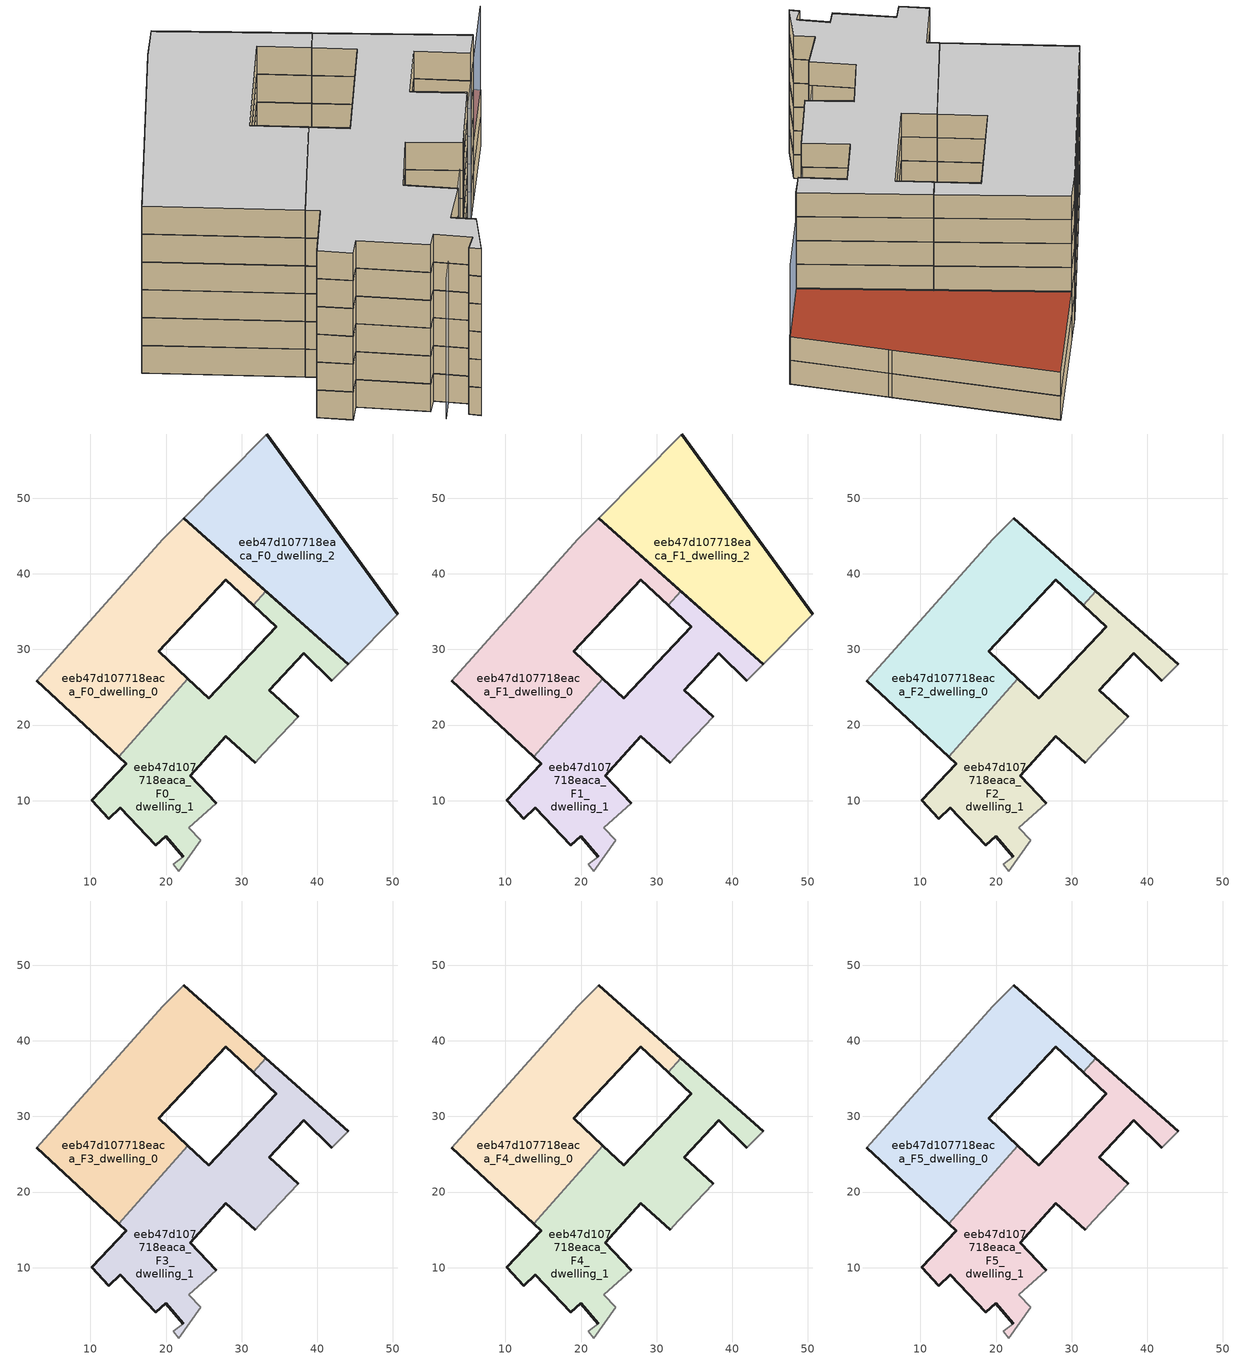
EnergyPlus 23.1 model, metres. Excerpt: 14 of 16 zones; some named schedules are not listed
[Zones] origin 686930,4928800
eeb47d107718eaca_F0_dwelling_0
 floor ground (EU_floor_Construction): 22.9,26.12 19.03,29.77 27.93,39.22 31.54,35.82 33.21,37.69 22.34,47.37 19.55,44.54 2.92,25.86 13.72,15.8 z0
 wall outside (EU_wall_Construction): 22.34,47.37 33.21,37.69 / 31.54,35.82 27.93,39.22 19.03,29.77 22.9,26.12 / 13.72,15.8 2.92,25.86 z0:3
 wall adiabatic (EU_wall_Construction): 2.92,25.86 19.55,44.54 22.34,47.37 z0:3
 wall to eeb47d107718eaca_F0_dwelling_1 (EU_wall_Construction): 33.21,37.69 31.54,35.82 / 22.9,26.12 13.72,15.8 z0:3
eeb47d107718eaca_F0_dwelling_1
 floor ground (EU_floor_Construction): 31.78,15.01 32.88,16.23 37.46,21.12 33.64,24.63 38.21,29.46 41.92,25.83 44.07,28.02 33.21,37.69 31.54,35.82 34.55,32.99 25.65,23.52 22.9,26.12 13.72,15.8 14.72,14.88 10.18,10.03 12.45,7.63 13.96,9.07 18.66,4.11 19.94,5.29 22.31,2.61 20.98,1.57 21.7,0.7 24.58,4.78 22.98,6.44 26.63,9.63 23.2,13.29 27.9,18.51 z0
 wall outside (EU_wall_Construction): 22.9,26.12 25.65,23.52 34.55,32.99 31.54,35.82 / 33.21,37.69 44.07,28.02 / 41.92,25.83 38.21,29.46 33.64,24.63 37.46,21.12 / 31.78,15.01 27.9,18.51 23.2,13.29 26.63,9.63 / 22.31,2.61 19.94,5.29 18.66,4.11 13.96,9.07 12.45,7.63 10.18,10.03 14.72,14.88 13.72,15.8 z0:3
 wall adiabatic (EU_wall_Construction): 44.07,28.02 41.92,25.83 / 37.46,21.12 32.88,16.23 31.78,15.01 / 26.63,9.63 22.98,6.44 24.58,4.78 21.7,0.7 20.98,1.57 22.31,2.61 z0:3
eeb47d107718eaca_F0_dwelling_2
 floor ground (EU_floor_Construction): 44.07,28.02 50.63,34.66 44.3,43.39 44.12,43.63 33.33,58.49 22.34,47.37 z0
 wall outside (EU_wall_Construction): 44.07,28.02 22.34,47.37 / 33.33,58.49 44.12,43.63 44.3,43.39 50.63,34.66 z0:3
 wall adiabatic (EU_wall_Construction): 50.63,34.66 44.07,28.02 / 22.34,47.37 33.33,58.49 z0:3
eeb47d107718eaca_F1_dwelling_0
 floor to eeb47d107718eaca_F0_dwelling_0 (EU_floor_Construction): 22.9,26.12 19.03,29.77 27.93,39.22 31.54,35.82 33.21,37.69 22.34,47.37 19.55,44.54 2.92,25.86 13.72,15.8 z3
 wall outside (EU_wall_Construction): 22.34,47.37 33.21,37.69 / 31.54,35.82 27.93,39.22 19.03,29.77 22.9,26.12 / 13.72,15.8 2.92,25.86 z3:6
 wall adiabatic (EU_wall_Construction): 2.92,25.86 19.55,44.54 22.34,47.37 z3:6
 wall to eeb47d107718eaca_F1_dwelling_1 (EU_wall_Construction): 33.21,37.69 31.54,35.82 / 22.9,26.12 13.72,15.8 z3:6
eeb47d107718eaca_F1_dwelling_1
 floor to eeb47d107718eaca_F0_dwelling_1 (EU_floor_Construction): 31.78,15.01 32.88,16.23 37.46,21.12 33.64,24.63 38.21,29.46 41.92,25.83 44.07,28.02 33.21,37.69 31.54,35.82 34.55,32.99 25.65,23.52 22.9,26.12 13.72,15.8 14.72,14.88 10.18,10.03 12.45,7.63 13.96,9.07 18.66,4.11 19.94,5.29 22.31,2.61 20.98,1.57 21.7,0.7 24.58,4.78 22.98,6.44 26.63,9.63 23.2,13.29 27.9,18.51 z3
 wall outside (EU_wall_Construction): 22.9,26.12 25.65,23.52 34.55,32.99 31.54,35.82 / 33.21,37.69 44.07,28.02 / 41.92,25.83 38.21,29.46 33.64,24.63 37.46,21.12 / 31.78,15.01 27.9,18.51 23.2,13.29 26.63,9.63 / 22.31,2.61 19.94,5.29 18.66,4.11 13.96,9.07 12.45,7.63 10.18,10.03 14.72,14.88 13.72,15.8 z3:6
 wall adiabatic (EU_wall_Construction): 44.07,28.02 41.92,25.83 / 37.46,21.12 32.88,16.23 31.78,15.01 / 26.63,9.63 22.98,6.44 24.58,4.78 21.7,0.7 20.98,1.57 22.31,2.61 z3:6
eeb47d107718eaca_F1_dwelling_2
 floor to eeb47d107718eaca_F0_dwelling_2 (EU_floor_Construction): 44.07,28.02 50.63,34.66 44.3,43.39 44.12,43.63 33.33,58.49 22.34,47.37 z3
 wall outside (EU_wall_Construction): 44.07,28.02 22.34,47.37 / 33.33,58.49 44.12,43.63 44.3,43.39 50.63,34.66 z3:6
 wall adiabatic (EU_wall_Construction): 50.63,34.66 44.07,28.02 / 22.34,47.37 33.33,58.49 z3:6
 roof outside (EU_roof_Construction): 44.12,43.63 44.3,43.39 50.63,34.66 44.07,28.02 22.34,47.37 33.33,58.49 z6
eeb47d107718eaca_F2_dwelling_0
 floor to eeb47d107718eaca_F1_dwelling_0 (EU_floor_Construction): 22.9,26.12 19.03,29.77 27.93,39.22 31.54,35.82 33.21,37.69 22.34,47.37 19.55,44.54 2.92,25.86 13.72,15.8 z6
 wall outside (EU_wall_Construction): 22.34,47.37 33.21,37.69 / 31.54,35.82 27.93,39.22 19.03,29.77 22.9,26.12 / 13.72,15.8 2.92,25.86 z6:9
 wall adiabatic (EU_wall_Construction): 2.92,25.86 19.55,44.54 22.34,47.37 z6:9
 wall to eeb47d107718eaca_F2_dwelling_1 (EU_wall_Construction): 33.21,37.69 31.54,35.82 / 22.9,26.12 13.72,15.8 z6:9
eeb47d107718eaca_F2_dwelling_1
 floor to eeb47d107718eaca_F1_dwelling_1 (EU_floor_Construction): 31.78,15.01 32.88,16.23 37.46,21.12 33.64,24.63 38.21,29.46 41.92,25.83 44.07,28.02 33.21,37.69 31.54,35.82 34.55,32.99 25.65,23.52 22.9,26.12 13.72,15.8 14.72,14.88 10.18,10.03 12.45,7.63 13.96,9.07 18.66,4.11 19.94,5.29 22.31,2.61 20.98,1.57 21.7,0.7 24.58,4.78 22.98,6.44 26.63,9.63 23.2,13.29 27.9,18.51 z6
 wall outside (EU_wall_Construction): 22.9,26.12 25.65,23.52 34.55,32.99 31.54,35.82 / 33.21,37.69 44.07,28.02 / 41.92,25.83 38.21,29.46 33.64,24.63 37.46,21.12 / 31.78,15.01 27.9,18.51 23.2,13.29 26.63,9.63 / 22.31,2.61 19.94,5.29 18.66,4.11 13.96,9.07 12.45,7.63 10.18,10.03 14.72,14.88 13.72,15.8 z6:9
 wall adiabatic (EU_wall_Construction): 44.07,28.02 41.92,25.83 / 37.46,21.12 32.88,16.23 31.78,15.01 / 26.63,9.63 22.98,6.44 24.58,4.78 21.7,0.7 20.98,1.57 22.31,2.61 z6:9
eeb47d107718eaca_F3_dwelling_0
 floor to eeb47d107718eaca_F2_dwelling_0 (EU_floor_Construction): 22.9,26.12 19.03,29.77 27.93,39.22 31.54,35.82 33.21,37.69 22.34,47.37 19.55,44.54 2.92,25.86 13.72,15.8 z9
 wall outside (EU_wall_Construction): 22.34,47.37 33.21,37.69 / 31.54,35.82 27.93,39.22 19.03,29.77 22.9,26.12 / 13.72,15.8 2.92,25.86 z9:12
 wall adiabatic (EU_wall_Construction): 2.92,25.86 19.55,44.54 22.34,47.37 z9:12
 wall to eeb47d107718eaca_F3_dwelling_1 (EU_wall_Construction): 33.21,37.69 31.54,35.82 / 22.9,26.12 13.72,15.8 z9:12
eeb47d107718eaca_F3_dwelling_1
 floor to eeb47d107718eaca_F2_dwelling_1 (EU_floor_Construction): 31.78,15.01 32.88,16.23 37.46,21.12 33.64,24.63 38.21,29.46 41.92,25.83 44.07,28.02 33.21,37.69 31.54,35.82 34.55,32.99 25.65,23.52 22.9,26.12 13.72,15.8 14.72,14.88 10.18,10.03 12.45,7.63 13.96,9.07 18.66,4.11 19.94,5.29 22.31,2.61 20.98,1.57 21.7,0.7 24.58,4.78 22.98,6.44 26.63,9.63 23.2,13.29 27.9,18.51 z9
 wall outside (EU_wall_Construction): 22.9,26.12 25.65,23.52 34.55,32.99 31.54,35.82 / 33.21,37.69 44.07,28.02 / 41.92,25.83 38.21,29.46 33.64,24.63 37.46,21.12 / 31.78,15.01 27.9,18.51 23.2,13.29 26.63,9.63 / 22.31,2.61 19.94,5.29 18.66,4.11 13.96,9.07 12.45,7.63 10.18,10.03 14.72,14.88 13.72,15.8 z9:12
 wall adiabatic (EU_wall_Construction): 44.07,28.02 41.92,25.83 / 37.46,21.12 32.88,16.23 31.78,15.01 / 26.63,9.63 22.98,6.44 24.58,4.78 21.7,0.7 20.98,1.57 22.31,2.61 z9:12
eeb47d107718eaca_F4_dwelling_0
 floor to eeb47d107718eaca_F3_dwelling_0 (EU_floor_Construction): 22.9,26.12 19.03,29.77 27.93,39.22 31.54,35.82 33.21,37.69 22.34,47.37 19.55,44.54 2.92,25.86 13.72,15.8 z12
 wall outside (EU_wall_Construction): 22.34,47.37 33.21,37.69 / 31.54,35.82 27.93,39.22 19.03,29.77 22.9,26.12 / 13.72,15.8 2.92,25.86 z12:15
 wall adiabatic (EU_wall_Construction): 2.92,25.86 19.55,44.54 22.34,47.37 z12:15
 wall to eeb47d107718eaca_F4_dwelling_1 (EU_wall_Construction): 33.21,37.69 31.54,35.82 / 22.9,26.12 13.72,15.8 z12:15
eeb47d107718eaca_F4_dwelling_1
 floor to eeb47d107718eaca_F3_dwelling_1 (EU_floor_Construction): 31.78,15.01 32.88,16.23 37.46,21.12 33.64,24.63 38.21,29.46 41.92,25.83 44.07,28.02 33.21,37.69 31.54,35.82 34.55,32.99 25.65,23.52 22.9,26.12 13.72,15.8 14.72,14.88 10.18,10.03 12.45,7.63 13.96,9.07 18.66,4.11 19.94,5.29 22.31,2.61 20.98,1.57 21.7,0.7 24.58,4.78 22.98,6.44 26.63,9.63 23.2,13.29 27.9,18.51 z12
 wall outside (EU_wall_Construction): 22.9,26.12 25.65,23.52 34.55,32.99 31.54,35.82 / 33.21,37.69 44.07,28.02 / 41.92,25.83 38.21,29.46 33.64,24.63 37.46,21.12 / 31.78,15.01 27.9,18.51 23.2,13.29 26.63,9.63 / 22.31,2.61 19.94,5.29 18.66,4.11 13.96,9.07 12.45,7.63 10.18,10.03 14.72,14.88 13.72,15.8 z12:15
 wall adiabatic (EU_wall_Construction): 44.07,28.02 41.92,25.83 / 37.46,21.12 32.88,16.23 31.78,15.01 / 26.63,9.63 22.98,6.44 24.58,4.78 21.7,0.7 20.98,1.57 22.31,2.61 z12:15
eeb47d107718eaca_F5_dwelling_0
 floor to eeb47d107718eaca_F4_dwelling_0 (EU_floor_Construction): 22.9,26.12 19.03,29.77 27.93,39.22 31.54,35.82 33.21,37.69 22.34,47.37 19.55,44.54 2.92,25.86 13.72,15.8 z15
 wall outside (EU_wall_Construction): 22.34,47.37 33.21,37.69 / 31.54,35.82 27.93,39.22 19.03,29.77 22.9,26.12 / 13.72,15.8 2.92,25.86 z15:18
 wall adiabatic (EU_wall_Construction): 2.92,25.86 19.55,44.54 22.34,47.37 z15:18
 wall to eeb47d107718eaca_F5_dwelling_1 (EU_wall_Construction): 33.21,37.69 31.54,35.82 / 22.9,26.12 13.72,15.8 z15:18
 ceiling to eeb47d107718eaca_F6_dwelling_0 (EU_floor_Construction): 33.21,37.69 31.54,35.82 27.93,39.22 19.03,29.77 22.9,26.12 13.72,15.8 2.92,25.86 19.55,44.54 22.34,47.37 z18
eeb47d107718eaca_F5_dwelling_1
 floor to eeb47d107718eaca_F4_dwelling_1 (EU_floor_Construction): 31.78,15.01 32.88,16.23 37.46,21.12 33.64,24.63 38.21,29.46 41.92,25.83 44.07,28.02 33.21,37.69 31.54,35.82 34.55,32.99 25.65,23.52 22.9,26.12 13.72,15.8 14.72,14.88 10.18,10.03 12.45,7.63 13.96,9.07 18.66,4.11 19.94,5.29 22.31,2.61 20.98,1.57 21.7,0.7 24.58,4.78 22.98,6.44 26.63,9.63 23.2,13.29 27.9,18.51 z15
 wall outside (EU_wall_Construction): 22.9,26.12 25.65,23.52 34.55,32.99 31.54,35.82 / 33.21,37.69 44.07,28.02 / 41.92,25.83 38.21,29.46 33.64,24.63 37.46,21.12 / 31.78,15.01 27.9,18.51 23.2,13.29 26.63,9.63 / 22.31,2.61 19.94,5.29 18.66,4.11 13.96,9.07 12.45,7.63 10.18,10.03 14.72,14.88 13.72,15.8 z15:18
 wall adiabatic (EU_wall_Construction): 44.07,28.02 41.92,25.83 / 37.46,21.12 32.88,16.23 31.78,15.01 / 26.63,9.63 22.98,6.44 24.58,4.78 21.7,0.7 20.98,1.57 22.31,2.61 z15:18
 ceiling to eeb47d107718eaca_F6_dwelling_1 (EU_floor_Construction): 44.07,28.02 41.92,25.83 38.21,29.46 33.64,24.63 37.46,21.12 32.88,16.23 31.78,15.01 27.9,18.51 23.2,13.29 26.63,9.63 22.98,6.44 24.58,4.78 21.7,0.7 20.98,1.57 22.31,2.61 19.94,5.29 18.66,4.11 13.96,9.07 12.45,7.63 10.18,10.03 14.72,14.88 13.72,15.8 22.9,26.12 25.65,23.52 34.55,32.99 31.54,35.82 33.21,37.69 z18
shading: 19,2.36 50.58,34.71 z0:15
[Building]
EU S2 Campaign: North Axis=0; Terrain=City; Solar Distribution=FullExterior
[Site:Location]
Bologna: Latitude=44.5; Longitude=11.25; Time Zone=1; Elevation=37
[SizingPeriod:WeatherFileDays]
AnnualSizingPeriod: Begin Month=1; Begin Day of Month=1; End Month=12; End Day of Month=31; Day of Week for Start Day=Monday; Use Weather File Daylight Saving Period=No; Use Weather File Rain and Snow Indicators=No
[MATERIAL]
EU_InternalMass_Material: Roughness=MediumRough; Thickness=0.1; Conductivity=1; Density=1800; Specific Heat=900; Thermal Absorptance=0.9; Solar Absorptance=0.7; Visible Absorptance=0.7
[MATERIAL:NOMASS] Roughness=MediumRough; Thermal Absorptance=0.9; Solar Absorptance=0.7; Visible Absorptance=0.7
Name | Thermal Resistance
EU_wall_NoMass | 0.905828
EU_roof_NoMass | 0.37593
EU_floor_NoMass | 0.67114
[CONSTRUCTION]
EU_wall_Construction: EU_wall_NoMass
EU_roof_Construction: EU_roof_NoMass
EU_floor_Construction: EU_floor_NoMass
EU_InternalMass_Construction: EU_InternalMass_Material
[ZONE] Type=1; Multiplier=1; Ceiling Height=autocalculate; Floor Area=autocalculate; Part of Total Floor Area=Yes
Name | Volume
eeb47d107718eaca_F0_dwelling_0; eeb47d107718eaca_F1_dwelling_0; eeb47d107718eaca_F2_dwelling_0; eeb47d107718eaca_F3_dwelling_0; eeb47d107718eaca_F4_dwelling_0; eeb47d107718eaca_F5_dwelling_0; eeb47d107718eaca_F0_dwelling_1; eeb47d107718eaca_F1_dwelling_1; eeb47d107718eaca_F2_dwelling_1; eeb47d107718eaca_F3_dwelling_1; eeb47d107718eaca_F4_dwelling_1; eeb47d107718eaca_F5_dwelling_1 | 1088.47
eeb47d107718eaca_F0_dwelling_2; eeb47d107718eaca_F1_dwelling_2 | 1088.46
[INTERNALMASS] Construction=EU_InternalMass_Construction
Name | Zone or ZoneList | Surface Area
eeb47d107718eaca_F0_dwelling_0_EU_InternalMass | eeb47d107718eaca_F0_dwelling_0 | 362.823
eeb47d107718eaca_F0_dwelling_1_EU_InternalMass | eeb47d107718eaca_F0_dwelling_1 | 362.822
eeb47d107718eaca_F0_dwelling_2_EU_InternalMass | eeb47d107718eaca_F0_dwelling_2 | 362.82
eeb47d107718eaca_F1_dwelling_0_EU_InternalMass | eeb47d107718eaca_F1_dwelling_0 | 362.823
eeb47d107718eaca_F1_dwelling_1_EU_InternalMass | eeb47d107718eaca_F1_dwelling_1 | 362.822
eeb47d107718eaca_F1_dwelling_2_EU_InternalMass | eeb47d107718eaca_F1_dwelling_2 | 362.82
eeb47d107718eaca_F2_dwelling_0_EU_InternalMass | eeb47d107718eaca_F2_dwelling_0 | 544.234
eeb47d107718eaca_F2_dwelling_1_EU_InternalMass | eeb47d107718eaca_F2_dwelling_1 | 544.246
eeb47d107718eaca_F3_dwelling_0_EU_InternalMass | eeb47d107718eaca_F3_dwelling_0 | 544.234
eeb47d107718eaca_F3_dwelling_1_EU_InternalMass | eeb47d107718eaca_F3_dwelling_1 | 544.246
eeb47d107718eaca_F4_dwelling_0_EU_InternalMass | eeb47d107718eaca_F4_dwelling_0 | 544.234
eeb47d107718eaca_F4_dwelling_1_EU_InternalMass | eeb47d107718eaca_F4_dwelling_1 | 544.246
eeb47d107718eaca_F5_dwelling_0_EU_InternalMass | eeb47d107718eaca_F5_dwelling_0 | 544.234
eeb47d107718eaca_F5_dwelling_1_EU_InternalMass | eeb47d107718eaca_F5_dwelling_1 | 544.246
[OTHEREQUIPMENT] Fuel Type=Electricity; Design Level Calculation Method=Watts/Area; Power per Zone Floor Area=1; Fraction Latent=0; Fraction Radiant=0; Fraction Lost=0; Carbon Dioxide Generation Rate=0; EndUse Subcategory=EU_Step8_InternalGains
Name | Zone or ZoneList or Space or SpaceList | Schedule
EU_Step8_InternalGain_eeb47d107718eaca_F0_dwelling_0_f000 | eeb47d107718eaca_F0_dwelling_0 | EU_Step8_GainSchedule_eeb47d107718eaca_F0_dwelling_0_f000
EU_Step8_InternalGain_eeb47d107718eaca_F0_dwelling_1_f000 | eeb47d107718eaca_F0_dwelling_1 | EU_Step8_GainSchedule_eeb47d107718eaca_F0_dwelling_1_f000
EU_Step8_InternalGain_eeb47d107718eaca_F0_dwelling_2_f000 | eeb47d107718eaca_F0_dwelling_2 | EU_Step8_GainSchedule_eeb47d107718eaca_F0_dwelling_2_f000
EU_Step8_InternalGain_eeb47d107718eaca_F1_dwelling_0_f000 | eeb47d107718eaca_F1_dwelling_0 | EU_Step8_GainSchedule_eeb47d107718eaca_F1_dwelling_0_f000
EU_Step8_InternalGain_eeb47d107718eaca_F1_dwelling_1_f000 | eeb47d107718eaca_F1_dwelling_1 | EU_Step8_GainSchedule_eeb47d107718eaca_F1_dwelling_1_f000
EU_Step8_InternalGain_eeb47d107718eaca_F1_dwelling_2_f000 | eeb47d107718eaca_F1_dwelling_2 | EU_Step8_GainSchedule_eeb47d107718eaca_F1_dwelling_2_f000
EU_Step8_InternalGain_eeb47d107718eaca_F2_dwelling_0_f000 | eeb47d107718eaca_F2_dwelling_0 | EU_Step8_GainSchedule_eeb47d107718eaca_F2_dwelling_0_f000
EU_Step8_InternalGain_eeb47d107718eaca_F2_dwelling_1_f000 | eeb47d107718eaca_F2_dwelling_1 | EU_Step8_GainSchedule_eeb47d107718eaca_F2_dwelling_1_f000
EU_Step8_InternalGain_eeb47d107718eaca_F3_dwelling_0_f000 | eeb47d107718eaca_F3_dwelling_0 | EU_Step8_GainSchedule_eeb47d107718eaca_F3_dwelling_0_f000
EU_Step8_InternalGain_eeb47d107718eaca_F3_dwelling_1_f000 | eeb47d107718eaca_F3_dwelling_1 | EU_Step8_GainSchedule_eeb47d107718eaca_F3_dwelling_1_f000
EU_Step8_InternalGain_eeb47d107718eaca_F4_dwelling_0_f000 | eeb47d107718eaca_F4_dwelling_0 | EU_Step8_GainSchedule_eeb47d107718eaca_F4_dwelling_0_f000
EU_Step8_InternalGain_eeb47d107718eaca_F4_dwelling_1_f000 | eeb47d107718eaca_F4_dwelling_1 | EU_Step8_GainSchedule_eeb47d107718eaca_F4_dwelling_1_f000
EU_Step8_InternalGain_eeb47d107718eaca_F5_dwelling_0_f000 | eeb47d107718eaca_F5_dwelling_0 | EU_Step8_GainSchedule_eeb47d107718eaca_F5_dwelling_0_f000
EU_Step8_InternalGain_eeb47d107718eaca_F5_dwelling_1_f000 | eeb47d107718eaca_F5_dwelling_1 | EU_Step8_GainSchedule_eeb47d107718eaca_F5_dwelling_1_f000
[ZONEVENTILATION:DESIGNFLOWRATE] Schedule=EU_AlwaysOn; Design Flow Rate Calculation Method=AirChanges/Hour; Air Changes per Hour=0.73129; Ventilation Type=Natural; Fan Pressure Rise=0; Fan Total Efficiency=1; Constant Term Coefficient=1; Temperature Term Coefficient=0; Velocity Term Coefficient=0; Velocity Squared Term Coefficient=0; Minimum Indoor Temperature=-100; Maximum Indoor Temperature=100; Delta Temperature=-100; Minimum Outdoor Temperature=-100; Maximum Outdoor Temperature=100; Maximum Wind Speed=40
Name | Zone or ZoneList or Space or SpaceList
EU_ConstantAir_eeb47d107718eaca_F0_dwelling_0 | eeb47d107718eaca_F0_dwelling_0
EU_ConstantAir_eeb47d107718eaca_F0_dwelling_1 | eeb47d107718eaca_F0_dwelling_1
EU_ConstantAir_eeb47d107718eaca_F0_dwelling_2 | eeb47d107718eaca_F0_dwelling_2
EU_ConstantAir_eeb47d107718eaca_F1_dwelling_0 | eeb47d107718eaca_F1_dwelling_0
EU_ConstantAir_eeb47d107718eaca_F1_dwelling_1 | eeb47d107718eaca_F1_dwelling_1
EU_ConstantAir_eeb47d107718eaca_F1_dwelling_2 | eeb47d107718eaca_F1_dwelling_2
EU_ConstantAir_eeb47d107718eaca_F2_dwelling_0 | eeb47d107718eaca_F2_dwelling_0
EU_ConstantAir_eeb47d107718eaca_F2_dwelling_1 | eeb47d107718eaca_F2_dwelling_1
EU_ConstantAir_eeb47d107718eaca_F3_dwelling_0 | eeb47d107718eaca_F3_dwelling_0
EU_ConstantAir_eeb47d107718eaca_F3_dwelling_1 | eeb47d107718eaca_F3_dwelling_1
EU_ConstantAir_eeb47d107718eaca_F4_dwelling_0 | eeb47d107718eaca_F4_dwelling_0
EU_ConstantAir_eeb47d107718eaca_F4_dwelling_1 | eeb47d107718eaca_F4_dwelling_1
EU_ConstantAir_eeb47d107718eaca_F5_dwelling_0 | eeb47d107718eaca_F5_dwelling_0
EU_ConstantAir_eeb47d107718eaca_F5_dwelling_1 | eeb47d107718eaca_F5_dwelling_1
[HVACTEMPLATE:THERMOSTAT] Constant Heating Setpoint=20; Constant Cooling Setpoint=50
EU_HeatOnly_eeb47d107718eaca_F0_dwelling_0; EU_HeatOnly_eeb47d107718eaca_F0_dwelling_1; EU_HeatOnly_eeb47d107718eaca_F0_dwelling_2; EU_HeatOnly_eeb47d107718eaca_F1_dwelling_0; EU_HeatOnly_eeb47d107718eaca_F1_dwelling_1; EU_HeatOnly_eeb47d107718eaca_F1_dwelling_2; EU_HeatOnly_eeb47d107718eaca_F2_dwelling_0; EU_HeatOnly_eeb47d107718eaca_F2_dwelling_1; EU_HeatOnly_eeb47d107718eaca_F3_dwelling_0; EU_HeatOnly_eeb47d107718eaca_F3_dwelling_1
